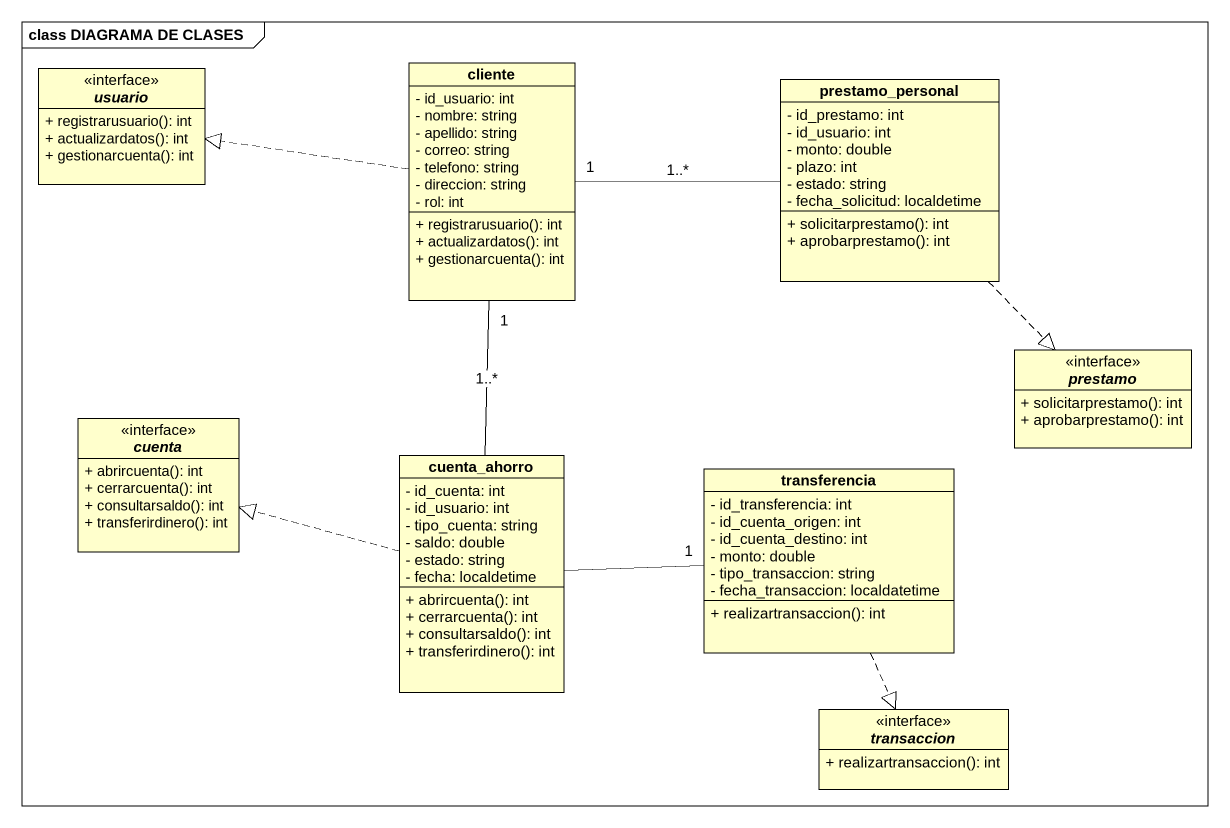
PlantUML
@startuml
mainframe class DIAGRAMA DE CLASES
hide circle
hide empty members
skinparam classAttributeIconSize 0
interface usuario {
  + registrarusuario(): int
  + actualizardatos(): int
  + gestionarcuenta(): int
}
class cliente {
  - id_usuario: int
  - nombre: string
  - apellido: string
  - correo: string
  - telefono: string
  - direccion: string
  - rol: int
  + registrarusuario(): int
  + actualizardatos(): int
  + gestionarcuenta(): int
}
class prestamo_personal {
  - id_prestamo: int
  - id_usuario: int
  - monto: double
  - plazo: int
  - estado: string
  - fecha_solicitud: localdetime
  + solicitarprestamo(): int
  + aprobarprestamo(): int
}
interface prestamo {
  + solicitarprestamo(): int
  + aprobarprestamo(): int
}
interface cuenta {
  + abrircuenta(): int
  + cerrarcuenta(): int
  + consultarsaldo(): int
  + transferirdinero(): int
}
class cuenta_ahorro {
  - id_cuenta: int
  - id_usuario: int
  - tipo_cuenta: string
  - saldo: double
  - estado: string
  - fecha: localdetime
  + abrircuenta(): int
  + cerrarcuenta(): int
  + consultarsaldo(): int
  + transferirdinero(): int
}
class transferencia {
  - id_transferencia: int
  - id_cuenta_origen: int
  - id_cuenta_destino: int
  - monto: double
  - tipo_transaccion: string
  - fecha_transaccion: localdatetime
  + realizartransaccion(): int
}
interface transaccion {
  + realizartransaccion(): int
}
cliente .left.|> usuario
cliente "1" -right- prestamo_personal : 1..*
cliente "1" -- cuenta_ahorro : 1..*
prestamo_personal ..|> prestamo
cuenta_ahorro .left.|> cuenta
transferencia "1" -left- cuenta_ahorro
transferencia ..|> transaccion
@enduml
